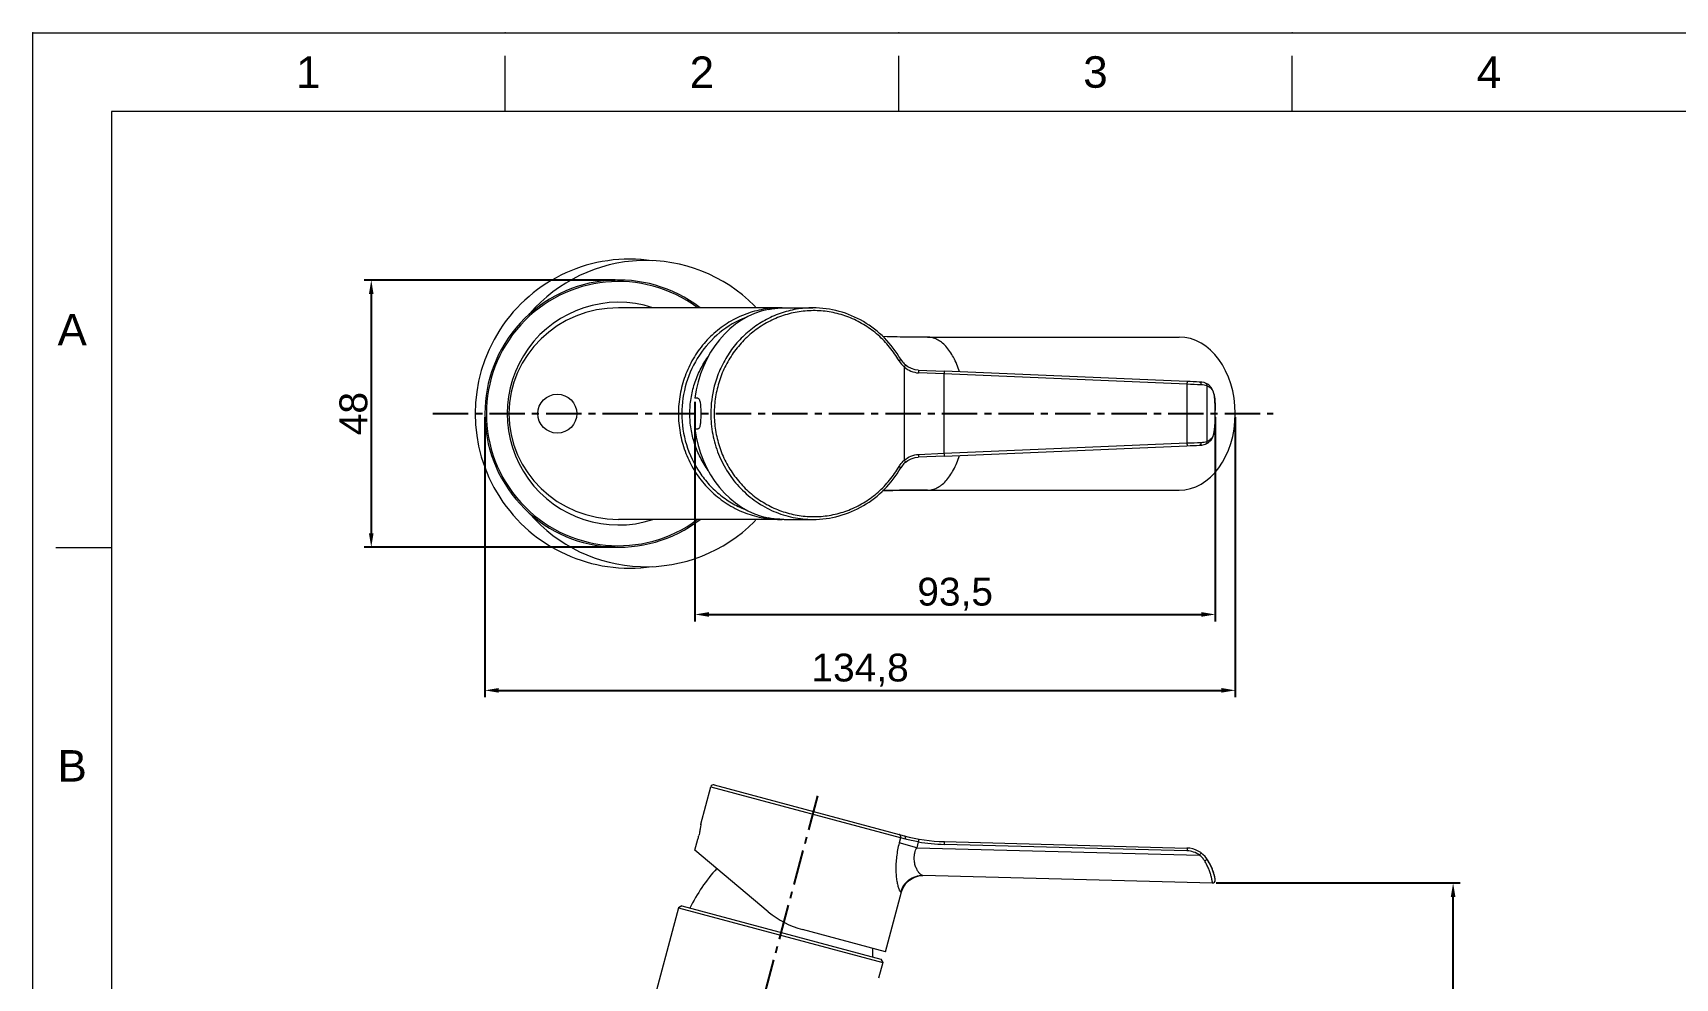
# Model space of a CAD drawing. Header units: millimetres. Extents: x 1968 to 2562, y -639 to -219.
# Drawn here: x 1967.7 to 2262.8, y -388.9 to -219.2 of the extents above; entities that cross this region are included whole.
import ezdxf

# ---------------------------------------------------------------- set-up
doc = ezdxf.new("R2010")
doc.units = ezdxf.units.MM
doc.header["$LTSCALE"] = 0.1
doc.linetypes.add('CENTERX2', pattern=[101.6, 63.5, -12.7, 12.7, -12.7])
doc.layers.get('0').update_dxf_attribs({"lineweight": 13})
doc.layers.add('CENTER', color=1, linetype='CENTERX2')
doc.layers.add('DIM', color=3, linetype='Continuous', lineweight=9)
doc.styles.get("Standard").update_dxf_attribs({"font": 'arial.ttf'})
doc.dimstyles.new('ISO-25', dxfattribs={"dimtxt": 2.5, "dimasz": 2.5, "dimexe": 1.25, "dimexo": 0.625, "dimtad": 1, "dimtxsty": 'Standard', "dimcen": 2.5, "dimadec": 0, "dimazin": 0, "dimtfac": 1, "dimtmove": 0, "dimatfit": 3, "dimfxl": 0, "dimarcsym": 0})

# ---------------------------------------------------------------- blocks, each defined once
blk = doc.blocks.new('*D29')
at = {"layer": 'Defpoints', "color": 0}
for p in [(2072.91, -263.55), (2028.5, -311.55), (2072.91, -311.55)]:
    blk.add_point(p, dxfattribs=at)
at = {"layer": 'DIM', "color": 3, "lineweight": -2}
for p, q in [((2072.29, -263.55), (2027.25, -263.55)), ((2028.5, -266.05), (2028.5, -309.05)), ((2072.29, -311.55), (2027.25, -311.55))]:
    blk.add_line(p, q, dxfattribs=at)
at = {"layer": 'DIM', "color": 3}
for points in [[(2028.08, -266.05), (2028.91, -266.05), (2028.5, -263.55)], [(2028.08, -309.05), (2028.91, -309.05), (2028.5, -311.55)]]:
    blk.add_solid(points, dxfattribs=at)
at = {"layer": 'DIM', "color": 3, "insert": (2025.32, -287.55), "char_height": 5, "attachment_point": 5, "rotation": 90}
blk.add_mtext('48', dxfattribs=at)
blk = doc.blocks.new('*D30')
at = {"layer": 'Defpoints', "color": 0}
for p in [(2048.91, -287.55), (2183.72, -287.55), (2183.72, -337.25)]:
    blk.add_point(p, dxfattribs=at)
at = {"layer": 'DIM', "color": 3, "lineweight": -2}
for p, q in [((2048.91, -288.17), (2048.91, -338.5)), ((2183.72, -288.17), (2183.72, -338.5)), ((2051.41, -337.25), (2181.22, -337.25))]:
    blk.add_line(p, q, dxfattribs=at)
at = {"layer": 'DIM', "color": 3}
for points in [[(2051.41, -336.83), (2051.41, -337.67), (2048.91, -337.25)], [(2181.22, -336.83), (2181.22, -337.67), (2183.72, -337.25)]]:
    blk.add_solid(points, dxfattribs=at)
at = {"layer": 'DIM', "color": 3, "insert": (2116.32, -333.62), "char_height": 5, "attachment_point": 5}
blk.add_mtext('134,8', dxfattribs=at)
blk = doc.blocks.new('*D35')
at = {"layer": 'Defpoints', "color": 0}
for p in [(2108.76, -356.12), (2072.23, -413.07), (2061.91, -426.49), (2072.91, -489.9), (2061.91, -498.4)]:
    blk.add_point(p, dxfattribs=at)
at = {"layer": 'DIM', "color": 3, "lineweight": -2}
blk.add_line((2061.91, -425.87), (2061.91, -411.37), dxfattribs=at)
blk.add_arc((2061.91, -530.95), 118.33, 76.2105, 88.7895, dxfattribs=at)
at = {"layer": 'DIM', "color": 3}
for points in [[(2064.41, -413.07), (2064.42, -412.23), (2061.91, -412.62)], [(2090.22, -415.63), (2090.02, -416.44), (2092.54, -416.65)]]:
    blk.add_solid(points, dxfattribs=at)
at = {"layer": 'DIM', "color": 3, "insert": (2083.01, -411.29), "char_height": 5, "attachment_point": 5, "rotation": 350}
blk.add_mtext('15°', dxfattribs=at)
blk = doc.blocks.new('*D37')
at = {"layer": 'Defpoints', "color": 0}
for p in [(2179.64, -371.85), (2222.86, -371.85), (2096.71, -494.9)]:
    blk.add_point(p, dxfattribs=at)
at = {"layer": 'DIM', "color": 3, "lineweight": -2}
for p, q in [((2180.27, -371.85), (2224.11, -371.85)), ((2222.86, -492.4), (2222.86, -374.35)), ((2097.34, -494.9), (2224.11, -494.9))]:
    blk.add_line(p, q, dxfattribs=at)
at = {"layer": 'DIM', "color": 3}
for points in [[(2222.45, -374.35), (2223.28, -374.35), (2222.86, -371.85)], [(2222.45, -492.4), (2223.28, -492.4), (2222.86, -494.9)]]:
    blk.add_solid(points, dxfattribs=at)
at = {"layer": 'DIM', "color": 3, "insert": (2219.68, -433.38), "char_height": 5, "attachment_point": 5, "rotation": 90}
blk.add_mtext('123', dxfattribs=at)
blk = doc.blocks.new('*D42')
at = {"layer": 'Defpoints', "color": 0}
for p in [(2086.66, -284.8), (2180.14, -287.55), (2180.14, -323.62)]:
    blk.add_point(p, dxfattribs=at)
at = {"layer": 'DIM', "color": 3, "lineweight": -2}
for p, q in [((2086.66, -285.42), (2086.66, -324.87)), ((2180.14, -288.17), (2180.14, -324.87)), ((2089.16, -323.62), (2177.64, -323.62))]:
    blk.add_line(p, q, dxfattribs=at)
at = {"layer": 'DIM', "color": 3}
for points in [[(2089.16, -323.2), (2089.16, -324.03), (2086.66, -323.62)], [(2177.64, -323.2), (2177.64, -324.03), (2180.14, -323.62)]]:
    blk.add_solid(points, dxfattribs=at)
at = {"layer": 'DIM', "color": 3, "insert": (2133.4, -319.99), "char_height": 5, "attachment_point": 5}
blk.add_mtext('93,5', dxfattribs=at)

msp = doc.modelspace()

# ---------------------------------------------------------------- linework, layer by layer
for p, q in [((2052.548, -233.299), (2052.548, -223.299)), ((2123.255, -233.299), (2123.255, -223.299)), ((2193.962, -233.299), (2193.962, -223.299)), ((2547.497, -233.299), (1981.841, -233.299)), ((1981.841, -233.299), (1981.841, -625.017)), ((1981.841, -311.643), (1971.841, -311.643))]:
    msp.add_line(p, q)
at = {"color": 7, "linetype": 'Continuous'}
for p, q in [((2102.031, -268.549), (2072.914, -268.549)), ((2102.654, -268.549), (2107.855, -268.549)), ((2128.443, -273.799), (2173.653, -273.799)), ((2124.243, -279.171), (2124.243, -295.927)), ((2126.773, -279.723), (2131.46, -279.926)), ((2131.452, -280.426), (2126.84, -280.223)), ((2175.053, -281.778), (2131.46, -279.926)), ((2175.045, -282.277), (2131.452, -280.426)), ((2131.452, -294.673), (2131.452, -280.426)), ((2175.045, -282.277), (2175.045, -292.821)), ((2178.383, -282.057), (2178.385, -282.058)), ((2178.626, -282.528), (2178.626, -292.571)), ((2087.185, -284.799), (2086.659, -284.799)), ((2180.135, -286.99), (2180.141, -286.99)), ((2180.135, -288.108), (2180.135, -286.99)), ((2180.141, -288.108), (2180.135, -288.108)), ((2180.141, -288.108), (2180.141, -286.99)), ((2086.659, -290.299), (2087.185, -290.299)), ((2126.84, -294.876), (2131.452, -294.673)), ((2131.452, -294.673), (2175.045, -292.821)), ((2131.46, -295.172), (2175.053, -293.321)), ((2178.385, -293.041), (2178.383, -293.041)), ((2131.46, -295.172), (2126.773, -295.375)), ((2128.443, -301.299), (2173.653, -301.299)), ((2102.031, -306.549), (2072.914, -306.549)), ((2102.654, -306.549), (2107.855, -306.549)), ((2087.703, -361.298), (2089.502, -354.584)), ((2089.502, -354.584), (2124.425, -363.942)), ((2090.115, -354.231), (2124.243, -363.376)), ((2087.692, -361.391), (2087.703, -361.298)), ((2086.659, -365.97), (2087.185, -364.006)), ((2123.597, -363.72), (2123.344, -364.665)), ((2126.49, -365.508), (2123.344, -364.665)), ((2126.773, -364.451), (2126.49, -365.508)), ((2126.49, -365.508), (2177.308, -366.843)), ((2131.452, -364.421), (2175.045, -365.568)), ((2175.053, -366.073), (2131.46, -364.927)), ((2099.832, -377.023), (2086.659, -365.97)), ((2179.628, -371.855), (2127.583, -370.487)), ((2179.763, -369.768), (2179.472, -369.024)), ((2179.953, -370.399), (2179.763, -369.768)), ((2179.96, -370.426), (2179.801, -369.879)), ((2180.066, -370.875), (2179.953, -370.399)), ((2180.122, -371.181), (2180.066, -370.875)), ((2180.138, -371.302), (2180.122, -371.181)), ((2120.902, -384.221), (2123.785, -373.459)), ((2123.786, -373.455), (2123.642, -373.458)), ((2083.679, -376.318), (2065.414, -444.482)), ((2084.291, -375.964), (2083.679, -376.318)), ((2083.679, -376.318), (2120.384, -386.153)), ((2084.291, -375.964), (2120.03, -385.54)), ((2120.901, -384.221), (2105.975, -380.221)), ((2120.384, -386.153), (2119.637, -388.942)), ((2120.03, -385.54), (2120.384, -386.153))]:
    msp.add_line(p, q, dxfattribs=at)
for points in [[(2128.443, -273.799), (2126.212, -273.8), (2124.567, -273.796), (2123.011, -273.781), (2121.528, -273.749), (2120.368, -273.709)], [(2126.774, -279.723), (2126.224, -279.659), (2125.535, -279.458), (2124.897, -279.133), (2124.443, -278.794)], [(2178.383, -282.057), (2178.135, -281.984), (2177.722, -281.914), (2177.312, -281.882)], [(2180.141, -286.989), (2180.132, -286.215), (2180.083, -285.251), (2179.968, -284.331), (2179.758, -283.515), (2179.418, -282.84), (2178.92, -282.336), (2178.385, -282.058)], [(2178.385, -293.041), (2178.885, -292.783), (2179.38, -292.3), (2179.737, -291.638), (2179.957, -290.829), (2180.078, -289.911), (2180.131, -288.933), (2180.141, -288.109)], [(2177.312, -293.217), (2177.73, -293.184), (2178.144, -293.112), (2178.383, -293.041)], [(2124.443, -296.304), (2124.884, -295.973), (2125.522, -295.645), (2126.211, -295.442), (2126.774, -295.375)], [(2120.368, -301.39), (2120.864, -301.369), (2122.187, -301.333), (2123.562, -301.311), (2125.005, -301.3), (2126.523, -301.298), (2128.442, -301.299)], [(2179.472, -369.024), (2179.066, -368.21), (2178.626, -367.505)], [(2123.786, -373.455), (2124.057, -372.732), (2124.548, -371.965), (2125.2, -371.328), (2125.98, -370.855), (2126.847, -370.572), (2127.585, -370.507)]]:
    msp.add_lwpolyline(points, dxfattribs=at)
msp.add_circle((2061.914, -287.549), 3.5, dxfattribs=at)
for centre, radius, start, end in [((2074.914, -287.549), 27.75, 81.57444, 278.39227), ((2077.816, -287.549), 27.5, 44.88789, 139.16031), ((2072.914, -287.549), 24, 52.35333, 307.64667), ((2072.914, -287.549), 23.724, 53.37313, 306.62687), ((2072.914, -287.549), 20, 72.07475, 287.9209), ((2095.883, -269.553), 2, 30.20316, 44.88789), ((2102.032, -286.296), 17.747, 90.002, 97.19566), ((2102.031, -286.302), 17.752, 89.01926, 90), ((2127.168, -275.816), 4.451, 209.98417, 228.92712), ((2109.144, -287.548), 19.642, 165.50333, 180.00226), ((2162, -632.178), 350.144, 87.44932, 87.86487), ((2162.031, -589.248), 307.745, 87.15444, 87.57481), ((2160.438, 95.26), 388.356, 272.15557, 272.53024), ((2163.451, -16.717), 276.847, 272.40174, 272.86902), ((2077.816, -287.549), 27.5, 220.83769, 315.11211), ((2095.883, -305.545), 2, 315.11211, 329.79684), ((2102.032, -288.802), 17.747, 262.80434, 269.998), ((2102.031, -288.797), 17.752, 270, 270.98086), ((2089.985, -354.714), 0.5, 75, 165), ((2068.863, -359.099), 18.968, 345.00885, 347.16285), ((2132.267, -333.432), 31, 255, 268.49308), ((2132.292, -333.394), 31.544, 259.92327, 268.48709), ((2174.927, -370.066), 4.5, 34.70205, 88.49308), ((2171.066, -372.744), 9.198, 29.16446, 34.7224), ((2171.07, -372.741), 9.193, 29.01883, 34.72334), ((2171.267, -372.629), 8.967, 24.59077, 29.15265), ((2171.255, -372.636), 8.981, 25.94832, 29.00361), ((2171.298, -372.614), 8.932, 23.25807, 25.94663), ((2114.949, -390.946), 32.653, 138.3332, 153.45192), ((2171.301, -372.613), 8.929, 23.51327, 24.58711), ((2171.276, -372.624), 8.956, 19.59031, 23.511), ((2171.284, -372.621), 8.948, 20.54063, 23.25694), ((2179.641, -371.355), 0.5, 268.49485, 6.1712), ((2171.219, -372.645), 9.017, 18.24063, 20.54025), ((2171.203, -372.65), 9.034, 18.28334, 19.59309), ((2171.166, -372.662), 9.073, 17.86804, 18.28395), ((2171.11, -372.68), 9.132, 15.76872, 18.23947), ((2171.101, -372.683), 9.141, 15.80728, 17.86588), ((2170.979, -372.718), 9.268, 14.15558, 15.80783), ((2170.981, -372.717), 9.266, 14.23153, 15.77051), ((2170.844, -372.752), 9.407, 12.44734, 14.23064), ((2170.907, -372.736), 9.342, 13.95968, 14.15747), ((2170.707, -372.782), 9.548, 11.39673, 12.44897), ((2170.565, -372.811), 9.692, 9.90896, 11.39551), ((2170.46, -372.829), 9.799, 9.66941, 9.91121), ((2170.433, -372.834), 9.827, 9.49353, 9.66944), ((2170.397, -372.84), 9.863, 9.12678, 9.49341), ((2110.116, -364.767), 16, 230, 255), ((2085.989, -383.186), 32.653, 356.54808, 359.26889)]:
    msp.add_arc(centre, radius, start, end, dxfattribs=at)
for centre, major_axis, ratio, start_param, end_param in [((2072.914, -287.549), (19.67, 0), 0.9659258, 1.5707904, 4.712383), ((2102.549, -287.549), (0, 19), 0.8452365, 6.453202, 7.7087346), ((2173.653, -287.549), (0, 13.75), 0.7320508, 3.1415523, 6.2831449), ((2102.549, -287.549), (0, 19), 0.8452365, -4.567142, -3.3116094)]:
    msp.add_ellipse(centre, major_axis=major_axis, ratio=ratio, start_param=start_param, end_param=end_param, dxfattribs=at)
for points, knots in [([(2099.809, -268.689), (2098.709, -268.828), (2096.526, -269.315), (2093.441, -270.641), (2090.638, -272.521), (2088.209, -274.893), (2086.233, -277.677), (2084.774, -280.784), (2083.88, -284.11), (2083.679, -286.404), (2083.679, -287.549)], [0, 0, 0, 0, 0.1228409, 0.2461316, 0.3700705, 0.4947693, 0.6202406, 0.7463956, 0.873063, 1, 1, 1, 1]), ([(2095.8, -270.261), (2094.12, -270.923), (2090.931, -272.795), (2087.208, -276.914), (2084.834, -281.981), (2084.291, -285.697), (2084.291, -287.549)], [0, 0, 0, 0, 0.2465753, 0.4956485, 0.7470984, 1, 1, 1, 1]), ([(2123.313, -278.04), (2122.817, -277.183), (2121.689, -275.55), (2119.632, -273.412), (2117.267, -271.645), (2114.656, -270.299), (2111.868, -269.408), (2108.977, -268.996), (2106.06, -269.075), (2103.194, -269.641), (2100.455, -270.682), (2097.915, -272.167), (2095.642, -274.058), (2093.696, -276.304), (2092.126, -278.846), (2090.975, -281.617), (2090.272, -284.543), (2090.115, -286.548), (2090.115, -287.549)], [0, 0, 0, 0, 0.0630387, 0.1257316, 0.1880763, 0.2501066, 0.3118922, 0.3735268, 0.4351218, 0.4967927, 0.558647, 0.6207721, 0.6832258, 0.7460312, 0.8091736, 0.8726053, 0.9362475, 1, 1, 1, 1]), ([(2107.854, -268.549), (2106.854, -268.549), (2104.848, -268.72), (2101.923, -269.479), (2099.158, -270.722), (2096.625, -272.414), (2094.394, -274.51), (2092.522, -276.953), (2091.061, -279.678), (2090.386, -281.633), (2090.128, -282.632)], [0, 0, 0, 0, 0.1232618, 0.2467551, 0.3706854, 0.4952101, 0.6204215, 0.7463398, 0.8729049, 1, 1, 1, 1]), ([(2099.832, -268.823), (2100.051, -268.779), (2100.983, -268.615), (2101.93, -268.549), (2102.651, -268.549)], [0, 0, 0, 0, 0.23719, 1, 1, 1, 1]), ([(2123.616, -277.79), (2122.811, -276.399), (2120.847, -273.818), (2117.031, -270.846), (2112.604, -268.975), (2109.43, -268.549), (2107.854, -268.549)], [0, 0, 0, 0, 0.2527586, 0.5033984, 0.7522245, 1, 1, 1, 1]), ([(2134.2, -280.031), (2133.908, -279.138), (2133.244, -277.515), (2132.065, -275.753), (2130.986, -274.736), (2130.167, -274.201), (2129.315, -273.874), (2128.729, -273.799), (2128.443, -273.799)], [0, 0, 0, 0, 0.313169, 0.5812512, 0.6983538, 0.8054023, 0.9048301, 1, 1, 1, 1]), ([(2085.739, -287.549), (2085.739, -286.64), (2085.88, -284.821), (2086.51, -282.164), (2087.542, -279.645), (2088.484, -278.095), (2089.011, -277.365)], [0, 0, 0, 0, 0.2510004, 0.5015763, 0.751344, 1, 1, 1, 1]), ([(2123.616, -277.79), (2123.618, -277.794), (2123.615, -277.808), (2123.591, -277.838), (2123.532, -277.891), (2123.435, -277.962), (2123.356, -278.013), (2123.313, -278.04)], [0, 0, 0, 0, 0.0329073, 0.0919262, 0.2996816, 0.6135373, 1, 1, 1, 1]), ([(2123.616, -277.79), (2123.671, -277.885), (2123.904, -278.252), (2124.197, -278.581), (2124.442, -278.794)], [0, 0, 0, 0, 0.2517345, 1, 1, 1, 1]), ([(2124.442, -278.794), (2124.454, -278.804), (2124.45, -278.84), (2124.435, -278.881), (2124.402, -278.951), (2124.338, -279.049), (2124.278, -279.129), (2124.243, -279.171)], [0, 0, 0, 0, 0.1040693, 0.1959145, 0.3150914, 0.6247851, 1, 1, 1, 1]), ([(2124.243, -279.171), (2124.599, -279.484), (2125.419, -279.999), (2126.366, -280.201), (2126.84, -280.223)], [0, 0, 0, 0, 0.4994068, 1, 1, 1, 1]), ([(2126.774, -279.723), (2126.781, -279.724), (2126.796, -279.737), (2126.816, -279.786), (2126.834, -279.888), (2126.844, -280.042), (2126.842, -280.16), (2126.84, -280.223)], [0, 0, 0, 0, 0.0377199, 0.1008474, 0.316189, 0.6306264, 1, 1, 1, 1]), ([(2131.452, -280.426), (2131.454, -280.362), (2131.458, -280.27), (2131.461, -280.152), (2131.463, -280.078), (2131.463, -280.016), (2131.463, -279.974), (2131.463, -279.95), (2131.462, -279.937), (2131.461, -279.931), (2131.461, -279.927), (2131.46, -279.926)], [0, 0, 0, 0, 0.3820941, 0.5547404, 0.7059794, 0.8301856, 0.9227265, 0.9558312, 0.9797918, 0.9944717, 1, 1, 1, 1]), ([(2175.053, -281.778), (2175.054, -281.778), (2175.054, -281.783), (2175.055, -281.789), (2175.056, -281.801), (2175.057, -281.826), (2175.057, -281.868), (2175.056, -281.929), (2175.054, -282.004), (2175.051, -282.121), (2175.048, -282.214), (2175.045, -282.277)], [0, 0, 0, 0, 0.0055158, 0.0201701, 0.0440996, 0.0771742, 0.1695959, 0.2937057, 0.4449619, 0.6177187, 1, 1, 1, 1]), ([(2177.312, -281.882), (2177.351, -281.884), (2177.436, -281.92), (2177.522, -282.038), (2177.575, -282.198), (2177.584, -282.318), (2177.582, -282.381)], [0, 0, 0, 0, 0.189475, 0.4182568, 0.6940855, 1, 1, 1, 1]), ([(2178.626, -282.528), (2178.472, -282.479), (2178.124, -282.413), (2177.772, -282.39), (2177.582, -282.381)], [0, 0, 0, 0, 0.4598881, 1, 1, 1, 1]), ([(2178.385, -282.058), (2178.426, -282.073), (2178.507, -282.123), (2178.618, -282.279), (2178.637, -282.432), (2178.626, -282.528)], [0, 0, 0, 0, 0.2353152, 0.4880768, 1, 1, 1, 1]), ([(2178.626, -282.528), (2178.775, -282.579), (2179.062, -282.716), (2179.425, -283.043), (2179.699, -283.487), (2179.889, -284.036), (2180.014, -284.68), (2180.12, -285.674), (2180.135, -286.455), (2180.135, -286.99)], [0, 0, 0, 0, 0.09419, 0.1877814, 0.2882805, 0.4025612, 0.5337816, 0.6798633, 1, 1, 1, 1]), ([(2087.185, -284.799), (2087.216, -284.799), (2087.284, -284.818), (2087.333, -284.866), (2087.356, -284.893)], [0, 0, 0, 0, 0.4622522, 1, 1, 1, 1]), ([(2087.356, -284.893), (2087.398, -284.944), (2087.469, -285.082), (2087.544, -285.334), (2087.603, -285.655), (2087.665, -286.192), (2087.702, -286.95), (2087.707, -287.741), (2087.69, -288.382), (2087.666, -288.833), (2087.629, -289.242), (2087.578, -289.597), (2087.512, -289.888), (2087.439, -290.084), (2087.366, -290.197), (2087.311, -290.255), (2087.25, -290.291), (2087.206, -290.299), (2087.185, -290.299)], [0, 0, 0, 0, 0.0349659, 0.0818193, 0.1403475, 0.2093014, 0.3705197, 0.5459975, 0.6320552, 0.7132803, 0.7871693, 0.8516032, 0.9049546, 0.9463627, 0.9627528, 0.9766429, 0.9887069, 1, 1, 1, 1]), ([(2083.679, -287.549), (2083.679, -288.695), (2083.88, -290.989), (2084.774, -294.314), (2086.233, -297.421), (2088.209, -300.206), (2090.638, -302.577), (2093.441, -304.457), (2096.526, -305.784), (2098.709, -306.27), (2099.809, -306.409)], [0, 0, 0, 0, 0.126937, 0.2536044, 0.3797594, 0.5052307, 0.6299295, 0.7538684, 0.8771591, 1, 1, 1, 1]), ([(2084.291, -287.549), (2084.291, -289.419), (2084.843, -293.17), (2086.868, -297.44), (2089.172, -300.358), (2091.2, -302.251), (2093.481, -303.802), (2095.141, -304.588), (2095.994, -304.913)], [0, 0, 0, 0, 0.2525668, 0.5036618, 0.6286922, 0.7530728, 0.8768167, 1, 1, 1, 1]), ([(2089.035, -297.766), (2088.504, -297.035), (2087.556, -295.482), (2086.516, -292.954), (2085.881, -290.288), (2085.739, -288.461), (2085.739, -287.549)], [0, 0, 0, 0, 0.2486469, 0.4984127, 0.7489925, 1, 1, 1, 1]), ([(2089.502, -287.549), (2089.502, -288.79), (2089.738, -291.276), (2090.787, -294.858), (2092.49, -298.163), (2094.785, -301.061), (2097.583, -303.442), (2100.777, -305.212), (2104.245, -306.303), (2106.654, -306.549), (2107.854, -306.549)], [0, 0, 0, 0, 0.1271203, 0.2539123, 0.3801208, 0.5055519, 0.6301381, 0.7539383, 0.8771335, 1, 1, 1, 1]), ([(2090.115, -287.549), (2090.115, -288.551), (2090.272, -290.555), (2090.975, -293.482), (2092.126, -296.253), (2093.696, -298.795), (2095.642, -301.041), (2097.915, -302.932), (2100.455, -304.417), (2103.194, -305.457), (2106.06, -306.024), (2108.977, -306.103), (2111.868, -305.691), (2114.656, -304.8), (2117.267, -303.453), (2119.632, -301.687), (2121.689, -299.549), (2122.817, -297.915), (2123.313, -297.058)], [0, 0, 0, 0, 0.0637521, 0.1273938, 0.1908252, 0.2539676, 0.3167733, 0.3792275, 0.4413529, 0.5032073, 0.5648781, 0.6264728, 0.688107, 0.7498922, 0.8119226, 0.8742674, 0.9369609, 1, 1, 1, 1]), ([(2180.135, -288.108), (2180.135, -288.644), (2180.121, -289.424), (2180.013, -290.419), (2179.859, -291.224), (2179.564, -291.926), (2179.061, -292.383), (2178.775, -292.521), (2178.626, -292.571)], [0, 0, 0, 0, 0.3206849, 0.4669909, 0.5982885, 0.8127074, 0.9061066, 1, 1, 1, 1]), ([(2124.243, -295.927), (2124.599, -295.615), (2125.419, -295.1), (2126.366, -294.897), (2126.84, -294.876)], [0, 0, 0, 0, 0.4994146, 1, 1, 1, 1]), ([(2126.84, -294.876), (2126.842, -294.939), (2126.844, -295.057), (2126.834, -295.21), (2126.816, -295.312), (2126.796, -295.362), (2126.781, -295.375), (2126.774, -295.375)], [0, 0, 0, 0, 0.3692026, 0.6835186, 0.8990676, 0.9622555, 1, 1, 1, 1]), ([(2131.46, -295.172), (2131.461, -295.172), (2131.461, -295.167), (2131.462, -295.161), (2131.463, -295.149), (2131.463, -295.124), (2131.463, -295.082), (2131.463, -295.021), (2131.461, -294.946), (2131.458, -294.829), (2131.454, -294.736), (2131.452, -294.673)], [0, 0, 0, 0, 0.0054957, 0.0201225, 0.044028, 0.0770909, 0.1694934, 0.2935949, 0.4448636, 0.6176528, 1, 1, 1, 1]), ([(2175.045, -292.821), (2175.048, -292.885), (2175.051, -292.977), (2175.054, -293.095), (2175.056, -293.17), (2175.057, -293.231), (2175.057, -293.273), (2175.056, -293.297), (2175.055, -293.31), (2175.054, -293.316), (2175.054, -293.321), (2175.053, -293.321)], [0, 0, 0, 0, 0.3821584, 0.5548339, 0.706085, 0.830282, 0.9228102, 0.9559027, 0.979839, 0.9944915, 1, 1, 1, 1]), ([(2177.582, -292.717), (2177.584, -292.78), (2177.575, -292.9), (2177.522, -293.06), (2177.436, -293.178), (2177.351, -293.215), (2177.312, -293.217)], [0, 0, 0, 0, 0.3057795, 0.5814857, 0.8104232, 1, 1, 1, 1]), ([(2177.582, -292.717), (2177.772, -292.709), (2178.124, -292.685), (2178.472, -292.62), (2178.626, -292.571)], [0, 0, 0, 0, 0.5401119, 1, 1, 1, 1]), ([(2178.626, -292.571), (2178.637, -292.666), (2178.618, -292.819), (2178.507, -292.976), (2178.426, -293.026), (2178.385, -293.041)], [0, 0, 0, 0, 0.5120256, 0.7645085, 1, 1, 1, 1]), ([(2107.854, -306.549), (2109.43, -306.549), (2112.604, -306.124), (2117.031, -304.253), (2120.847, -301.28), (2122.811, -298.7), (2123.616, -297.309)], [0, 0, 0, 0, 0.2477755, 0.4966016, 0.7472414, 1, 1, 1, 1]), ([(2123.313, -297.058), (2123.374, -296.952), (2123.637, -296.538), (2123.967, -296.168), (2124.243, -295.927)], [0, 0, 0, 0, 0.2514531, 1, 1, 1, 1]), ([(2123.616, -297.309), (2123.618, -297.305), (2123.615, -297.291), (2123.591, -297.26), (2123.532, -297.208), (2123.435, -297.137), (2123.356, -297.085), (2123.313, -297.058)], [0, 0, 0, 0, 0.0329073, 0.0919262, 0.2996816, 0.6135373, 1, 1, 1, 1]), ([(2124.442, -296.304), (2124.361, -296.375), (2124.045, -296.674), (2123.779, -297.026), (2123.616, -297.309)], [0, 0, 0, 0, 0.2490614, 1, 1, 1, 1]), ([(2124.243, -295.927), (2124.278, -295.97), (2124.338, -296.05), (2124.401, -296.148), (2124.435, -296.217), (2124.45, -296.258), (2124.454, -296.294), (2124.442, -296.304)], [0, 0, 0, 0, 0.3750887, 0.6846477, 0.8038593, 0.895828, 1, 1, 1, 1]), ([(2128.443, -301.299), (2128.729, -301.299), (2129.315, -301.225), (2130.167, -300.897), (2130.986, -300.363), (2132.065, -299.345), (2133.244, -297.583), (2133.908, -295.961), (2134.2, -295.067)], [0, 0, 0, 0, 0.0951661, 0.1945928, 0.3016422, 0.4187455, 0.6868292, 1, 1, 1, 1]), ([(2102.651, -306.549), (2102.403, -306.549), (2101.458, -306.527), (2100.515, -306.414), (2099.832, -306.275)], [0, 0, 0, 0, 0.262659, 1, 1, 1, 1]), ([(2087.703, -361.298), (2087.711, -361.249), (2087.656, -361.672), (2087.639, -361.791), (2087.578, -362.191), (2087.496, -362.659), (2087.417, -363.048), (2087.356, -363.313)], [0, 0, 0, 0, 0.0721567, 0.2801221, 0.4282469, 0.6007303, 1, 1, 1, 1]), ([(2123.344, -364.665), (2123.236, -365.073), (2123.047, -365.892), (2122.855, -367.121), (2122.754, -368.322), (2122.736, -369.465), (2122.793, -370.518), (2122.91, -371.451), (2123.065, -372.233), (2123.193, -372.697), (2123.266, -372.896)], [0, 0, 0, 0, 0.15218, 0.3021628, 0.4475312, 0.585623, 0.7132758, 0.8270688, 0.923775, 1, 1, 1, 1]), ([(2123.597, -363.72), (2123.614, -363.658), (2123.627, -363.528), (2123.58, -363.344), (2123.472, -363.198), (2123.367, -363.141), (2123.313, -363.126)], [0, 0, 0, 0, 0.2673885, 0.5249411, 0.7679049, 1, 1, 1, 1]), ([(2124.243, -363.376), (2124.285, -363.387), (2124.367, -363.442), (2124.437, -363.582), (2124.459, -363.756), (2124.442, -363.88), (2124.425, -363.942)], [0, 0, 0, 0, 0.1986215, 0.4304517, 0.7026167, 1, 1, 1, 1]), ([(2126.773, -364.451), (2126.353, -364.381), (2125.566, -364.228), (2124.787, -364.04), (2124.425, -363.942)], [0, 0, 0, 0, 0.5322012, 1, 1, 1, 1]), ([(2127.583, -370.487), (2127.484, -370.485), (2127.324, -370.412), (2127.135, -370.265), (2126.906, -370.034), (2126.627, -369.636), (2126.334, -369.033), (2126.102, -368.283), (2126.011, -367.4), (2126.129, -366.443), (2126.349, -365.814), (2126.49, -365.508)], [0, 0, 0, 0, 0.0533386, 0.0882291, 0.1289201, 0.2271381, 0.3470366, 0.4872158, 0.6458202, 0.8191811, 1, 1, 1, 1]), ([(2126.84, -363.953), (2126.841, -363.953), (2126.842, -363.958), (2126.842, -363.965), (2126.842, -363.977), (2126.841, -364.002), (2126.836, -364.044), (2126.829, -364.105), (2126.818, -364.18), (2126.8, -364.296), (2126.784, -364.388), (2126.773, -364.451)], [0, 0, 0, 0, 0.0064192, 0.021403, 0.0455086, 0.0786849, 0.1711706, 0.2952127, 0.4462816, 0.6187459, 1, 1, 1, 1]), ([(2131.46, -364.927), (2131.461, -364.862), (2131.463, -364.769), (2131.464, -364.65), (2131.463, -364.574), (2131.462, -364.512), (2131.46, -364.47), (2131.458, -364.445), (2131.456, -364.432), (2131.454, -364.426), (2131.453, -364.421), (2131.452, -364.421)], [0, 0, 0, 0, 0.3806322, 0.5530157, 0.7041968, 0.8284903, 0.9212289, 0.9544787, 0.9786373, 0.9936384, 1, 1, 1, 1]), ([(2175.045, -365.568), (2175.046, -365.568), (2175.048, -365.572), (2175.049, -365.579), (2175.051, -365.592), (2175.053, -365.617), (2175.055, -365.659), (2175.056, -365.721), (2175.057, -365.797), (2175.056, -365.916), (2175.054, -366.009), (2175.053, -366.073)], [0, 0, 0, 0, 0.0063546, 0.0213344, 0.0454647, 0.0786862, 0.1713045, 0.2954991, 0.4466952, 0.6191883, 1, 1, 1, 1]), ([(2177.308, -366.843), (2176.983, -366.606), (2176.259, -366.227), (2175.454, -366.085), (2175.053, -366.073)], [0, 0, 0, 0, 0.5000093, 1, 1, 1, 1]), ([(2177.582, -366.434), (2177.583, -366.434), (2177.582, -366.439), (2177.579, -366.445), (2177.574, -366.456), (2177.562, -366.477), (2177.54, -366.512), (2177.507, -366.562), (2177.465, -366.623), (2177.399, -366.718), (2177.345, -366.792), (2177.308, -366.843)], [0, 0, 0, 0, 0.0062457, 0.0210982, 0.0450574, 0.0780639, 0.1701634, 0.2938401, 0.4446836, 0.6171876, 1, 1, 1, 1]), ([(2178.233, -367.898), (2178.11, -367.699), (2177.831, -367.319), (2177.491, -366.991), (2177.308, -366.843)], [0, 0, 0, 0, 0.4976335, 1, 1, 1, 1]), ([(2178.626, -367.505), (2178.63, -367.51), (2178.631, -367.531), (2178.614, -367.565), (2178.581, -367.609), (2178.508, -367.687), (2178.391, -367.786), (2178.287, -367.862), (2178.233, -367.898)], [0, 0, 0, 0, 0.0371702, 0.0994623, 0.1964028, 0.3264237, 0.6563007, 1, 1, 1, 1]), ([(2179.628, -371.855), (2179.629, -371.855), (2179.629, -371.852), (2179.629, -371.849), (2179.629, -371.842), (2179.628, -371.829), (2179.626, -371.805), (2179.622, -371.77), (2179.617, -371.725), (2179.61, -371.671), (2179.601, -371.607), (2179.585, -371.504), (2179.559, -371.353), (2179.518, -371.147), (2179.466, -370.908), (2179.375, -370.53), (2179.219, -370.002), (2178.969, -369.325), (2178.644, -368.608), (2178.38, -368.134), (2178.233, -367.898)], [0, 0, 0, 0, 0.0003152, 0.0012302, 0.0027509, 0.0048741, 0.0109095, 0.0192998, 0.0300075, 0.042996, 0.0582293, 0.0756723, 0.1170456, 0.1668322, 0.2247855, 0.2906549, 0.4425453, 0.6152004, 0.8027849, 1, 1, 1, 1]), ([(2123.642, -373.458), (2123.752, -373.042), (2124.026, -372.428), (2124.577, -371.73), (2125.255, -371.116), (2126.265, -370.598), (2127.155, -370.476), (2127.583, -370.487)], [0, 0, 0, 0, 0.2434787, 0.3716581, 0.5015638, 0.7580689, 1, 1, 1, 1]), ([(2123.266, -372.896), (2123.296, -372.978), (2123.352, -373.122), (2123.435, -373.283), (2123.504, -373.376), (2123.558, -373.432), (2123.611, -373.459), (2123.642, -373.458)], [0, 0, 0, 0, 0.3729345, 0.6608248, 0.7725952, 0.8643883, 1, 1, 1, 1])]:
    msp.add_open_spline(points, degree=3, knots=knots, dxfattribs=at)
for points in [[(2126.661, -273.8), (2124.565, -273.801), (2122.467, -273.795), (2120.373, -273.717)], [(2128.443, -301.299), (2125.752, -301.298), (2123.058, -301.282), (2120.368, -301.382)]]:
    msp.add_open_spline(points, degree=3, dxfattribs=at)
for p in [(2052.548, -219.158), (2123.255, -219.158), (2193.962, -219.158)]:
    msp.add_point(p)
at = {"layer": 'CENTER'}
for p, q in [((2039.583, -287.549), (2190.526, -287.549)), ((2072.914, -489.902), (2108.761, -356.121))]:
    msp.add_line(p, q, dxfattribs=at)
at = {"layer": 'DIM', "color": 7}
msp.add_lwpolyline([(1967.699, -219.158), (2561.638, -219.158), (2561.638, -639.158), (1967.699, -639.158)], close=True, dxfattribs=at)
msp.add_point((1967.699, -219.158), dxfattribs=at)

# ---------------------------------------------------------------- texts
at = {"char_height": 5.657, "attachment_point": 5}
for s, width, insert in [('1', 50, (2017.194, -226.229)), ('2', 50, (2087.901, -226.229)), ('3', 50, (2158.608, -226.229)), ('4', 50, (2229.315, -226.229)), ('A', 10, (1974.77, -272.471)), ('B', 10, (1974.77, -350.815))]:
    msp.add_mtext_dynamic_manual_height_columns(s, width=width, gutter_width=12.5, heights=[0], dxfattribs=dict(at, insert=insert))

# ---------------------------------------------------------------- dimensions: what is measured, and where the dimension line sits
at = {"layer": 'DIM', "color": 7}
for base, p1, p2, picture, middle in [((2028.497, -311.549), (2072.914, -263.549), (2072.914, -311.549), '*D29', (2025.319, -287.549)), ((2222.862, -371.855), (2096.714, -494.902), (2179.641, -371.855), '*D37', (2219.683, -433.378))]:
    dim = msp.add_linear_dim(base=base, p1=p1, p2=p2, angle=90, dimstyle='ISO-25', override={"dimtxt": 5, "dimdec": 1, "dimcen": 5, "dimclrd": 3, "dimclre": 3, "dimclrt": 3, "dimtdec": 1, "dimfxl": 1.25, "dimtfill": 1}, dxfattribs=at)
    dim.commit()
    dim.dimension.update_dxf_attribs({"geometry": picture, "text_midpoint": middle})
dim = msp.add_linear_dim(base=(2180.141, -323.618), p1=(2086.659, -284.799), p2=(2180.141, -287.549), dimstyle='ISO-25', override={"dimtxt": 5, "dimdec": 1, "dimcen": 5, "dimclrd": 3, "dimclre": 3, "dimclrt": 3, "dimtdec": 1, "dimfxl": 1.25, "dimtfill": 1}, dxfattribs=at)
dim.commit()
dim.dimension.update_dxf_attribs({"geometry": '*D42', "text_midpoint": (2133.4, -319.988)})
dim = msp.add_linear_dim(base=(2183.718, -337.251), p1=(2048.914, -287.549), p2=(2183.718, -287.55), dimstyle='ISO-25', override={"dimtxt": 5, "dimdec": 1, "dimcen": 5, "dimclrd": 3, "dimclre": 3, "dimclrt": 3, "dimtdec": 1, "dimfxl": 1.25, "dimtfill": 1}, dxfattribs=at)
dim.commit()
dim.dimension.update_dxf_attribs({"geometry": '*D30', "text_midpoint": (2116.316, -337.251), "dimtype": 160})
dim = msp.add_angular_dim_2l(base=(2072.228, -413.073), line1=((2072.914, -489.902), (2108.761, -356.121)), line2=((2061.914, -498.398), (2061.914, -426.491)), dimstyle='ISO-25', override={"dimtxt": 5, "dimdec": 1, "dimcen": 5, "dimclrd": 3, "dimclre": 3, "dimclrt": 3, "dimtdec": 1, "dimfxl": 1.25, "dimtfill": 1}, dxfattribs=at)
dim.commit()
dim.dimension.update_dxf_attribs({"geometry": '*D35', "text_midpoint": (2082.462, -414.421), "dimtype": 162})

doc.saveas('drawing.dxf')
